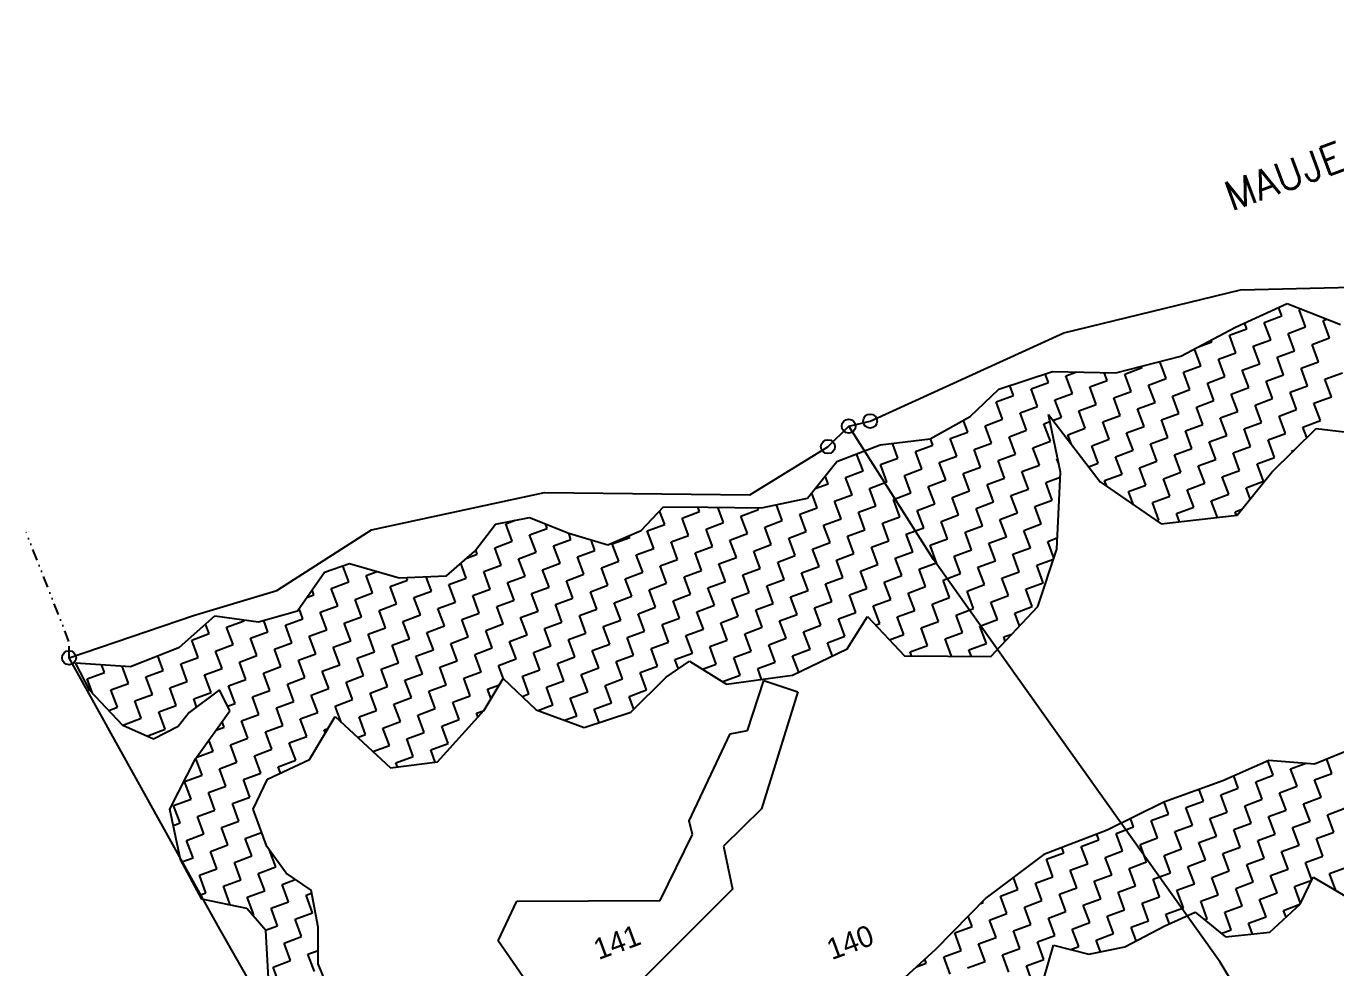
# Model space of a CAD drawing. Header units: metres. Extents: x 296202 to 299888, y 1973503 to 1977626.
# Drawn here: x 296202 to 296772, y 1977152 to 1977561 of the extents above; entities that cross this region are included whole.
import ezdxf

# ---------------------------------------------------------------- set-up
doc = ezdxf.new("R2010")
doc.units = ezdxf.units.M
doc.linetypes.add('DIVIDE', pattern=[1.25, 0.5, -0.25, 0, -0.25, 0, -0.25])
for name, color, linetype in [('POLY_HATCH', 12, 'Continuous'), ('POLY_PARCEL', 6, 'Continuous'), ('POLY_WATER', 4, 'Continuous'), ('TEXT_MAPOUT', 7, 'Continuous'), ('TEXT_PARCEL', 7, 'Continuous'), ('V_BOUND_LINE', 7, 'Continuous'), ('V_DIVIDE_LINE', 7, 'DIVIDE')]:
    doc.layers.add(name, color=color, linetype=linetype)
doc.styles.get("Standard").update_dxf_attribs({"font": 'simplex.shx'})
doc.styles.add('TEXT_MAP', font='')
doc.styles.get('TEXT_MAP').set_extended_font_data('Kruti Dev 050')

msp = doc.modelspace()

# ---------------------------------------------------------------- linework, layer by layer
for centre in [(296568.99, 1977389.51), (296559.65, 1977387.32), (296550.63, 1977378.37), (296220.35, 1977286.53)]:
    msp.add_circle(centre, 3.04)
at = {"layer": 'POLY_HATCH'}
for p, q in [((296728.06, 1977430.41), (296750.47, 1977440.74)), ((296750.47, 1977440.74), (296773.68, 1977431.57)), ((296704.18, 1977417.78), (296728.06, 1977430.41)), ((296675.97, 1977410.54), (296704.18, 1977417.78)), ((296625.02, 1977403.33), (296648.37, 1977411.1)), ((296648.37, 1977411.1), (296675.97, 1977410.54)), ((296612.52, 1977391.43), (296625.02, 1977403.33)), ((296651.78, 1977367.23), (296646.56, 1977392.38)), ((296646.56, 1977392.38), (296669.04, 1977363.14)), ((296595.11, 1977381.78), (296612.52, 1977391.43)), ((296573.32, 1977379.24), (296595.11, 1977381.78)), ((296743.86, 1977367.25), (296763.05, 1977386.29)), ((296763.05, 1977386.29), (296783.79, 1977383.78)), ((296554.44, 1977371.97), (296573.32, 1977379.24)), ((296541.74, 1977355.91), (296554.44, 1977371.97)), ((296650.19, 1977333.74), (296651.78, 1977367.23)), ((296728.65, 1977348.52), (296743.86, 1977367.25)), ((296669.04, 1977363.14), (296695.66, 1977344.75)), ((296521.73, 1977351.7), (296541.74, 1977355.91)), ((296406.01, 1977344.68), (296420.71, 1977347.5)), ((296420.71, 1977347.5), (296437.79, 1977340.72)), ((296469.39, 1977341.94), (296479, 1977352.19)), ((296479, 1977352.19), (296498.29, 1977352.05)), ((296498.29, 1977352.05), (296521.73, 1977351.7)), ((296695.66, 1977344.75), (296728.65, 1977348.52)), ((296396.97, 1977332.89), (296406.01, 1977344.68)), ((296454.81, 1977335.67), (296469.39, 1977341.94)), ((296437.79, 1977340.72), (296454.81, 1977335.67)), ((296384.61, 1977322.2), (296396.97, 1977332.89)), ((296641.92, 1977308.84), (296650.19, 1977333.74)), ((296331.55, 1977323.82), (296342.41, 1977327.55)), ((296342.41, 1977327.55), (296363.97, 1977321.26)), ((296319.74, 1977306.93), (296331.55, 1977323.82)), ((296363.97, 1977321.26), (296384.61, 1977322.2)), ((296302.86, 1977302.13), (296319.74, 1977306.93)), ((296621.45, 1977287), (296641.92, 1977308.84)), ((296268.46, 1977291.15), (296283.84, 1977304.7)), ((296283.84, 1977304.7), (296302.86, 1977302.13)), ((296559, 1977290.38), (296567.8, 1977304.41)), ((296567.8, 1977304.41), (296584, 1977287.4)), ((296247.12, 1977282.67), (296268.46, 1977291.15)), ((296535.25, 1977278.96), (296559, 1977290.38)), ((296223.21, 1977284.29), (296247.12, 1977282.67)), ((296229.39, 1977272.32), (296223.21, 1977284.29)), ((296480.2, 1977278.1), (296490.44, 1977285.09)), ((296490.44, 1977285.09), (296506.41, 1977274.99)), ((296584, 1977287.4), (296621.45, 1977287)), ((296506.41, 1977274.99), (296535.25, 1977278.96)), ((296401.04, 1977263.64), (296409.32, 1977277.48)), ((296409.32, 1977277.48), (296423.69, 1977263.87)), ((296464.88, 1977262.81), (296480.2, 1977278.1)), ((296243.81, 1977256.98), (296229.39, 1977272.32)), ((296285.84, 1977272.54), (296272.59, 1977262.68)), ((296290.37, 1977263.44), (296285.84, 1977272.54)), ((296272.59, 1977262.68), (296267.86, 1977256.56)), ((296275.41, 1977242.47), (296290.37, 1977263.44)), ((296380.76, 1977241.28), (296401.04, 1977263.64)), ((296423.69, 1977263.87), (296444.6, 1977256.18)), ((296444.6, 1977256.18), (296464.88, 1977262.81)), ((296257.06, 1977251.11), (296243.81, 1977256.98)), ((296267.86, 1977256.56), (296257.06, 1977251.11)), ((296325.05, 1977242.21), (296336.2, 1977260.9)), ((296336.2, 1977260.9), (296360.18, 1977238.62)), ((296784.11, 1977249.08), (296762.35, 1977240.15)), ((296264.27, 1977220.59), (296275.41, 1977242.47)), ((296306.65, 1977233.65), (296325.05, 1977242.21)), ((296360.18, 1977238.62), (296380.76, 1977241.28)), ((296742.5, 1977241.83), (296722.47, 1977232.96)), ((296762.35, 1977240.15), (296742.5, 1977241.83)), ((296300.42, 1977220.57), (296306.65, 1977233.65)), ((296722.47, 1977232.96), (296696.74, 1977223.73)), ((296696.74, 1977223.73), (296672.16, 1977211.42)), ((296268.88, 1977198.71), (296264.27, 1977220.59)), ((296306.39, 1977204.44), (296300.42, 1977220.57)), ((296672.16, 1977211.42), (296644.57, 1977200.92)), ((296314.81, 1977192.71), (296306.39, 1977204.44)), ((296278.17, 1977181.47), (296268.88, 1977198.71)), ((296644.57, 1977200.92), (296619.51, 1977182.03)), ((296325.68, 1977185.37), (296314.81, 1977192.71)), ((296756.12, 1977179.32), (296761.79, 1977191.03)), ((296761.79, 1977191.03), (296776.58, 1977182.28)), ((296297.76, 1977177.37), (296278.17, 1977181.47)), ((296328.71, 1977169.32), (296325.68, 1977185.37)), ((296619.51, 1977182.03), (296597.5, 1977159.62)), ((296305.93, 1977167.87), (296297.76, 1977177.37)), ((296697.28, 1977169.84), (296710.44, 1977175.87)), ((296710.44, 1977175.87), (296723.7, 1977165.01)), ((296742.93, 1977167.13), (296756.12, 1977179.32)), ((296307.22, 1977147.09), (296305.93, 1977167.87)), ((296328.8, 1977153.33), (296328.71, 1977169.32)), ((296679.87, 1977160.71), (296697.28, 1977169.84)), ((296723.7, 1977165.01), (296742.93, 1977167.13)), ((296597.5, 1977159.62), (296572.22, 1977136.58)), ((296644.79, 1977147.34), (296648.79, 1977161.51)), ((296648.79, 1977161.51), (296664.1, 1977157.56)), ((296664.1, 1977157.56), (296679.87, 1977160.71)), ((296334.34, 1977139.95), (296328.8, 1977153.33))]:
    msp.add_line(p, q, dxfattribs=at)
at = {"layer": 'POLY_HATCH', "linetype": 'Continuous'}
for p, q in [((296748.1, 1977435.27), (296746.71, 1977439.01)), ((296755.69, 1977438.08), (296756.48, 1977438.37)), ((296758.5, 1977430.48), (296755.69, 1977438.08)), ((296740.5, 1977432.46), (296748.1, 1977435.27)), ((296743.31, 1977424.86), (296740.5, 1977432.46)), ((296766.09, 1977433.29), (296767.76, 1977433.91)), ((296768.9, 1977425.7), (296766.09, 1977433.29)), ((296725.32, 1977426.83), (296732.91, 1977429.64)), ((296728.13, 1977419.24), (296725.32, 1977426.83)), ((296732.91, 1977429.64), (296731.96, 1977432.21)), ((296750.91, 1977427.67), (296758.5, 1977430.48)), ((296753.72, 1977420.08), (296750.91, 1977427.67)), ((296712.95, 1977413.62), (296710.22, 1977420.98)), ((296711.91, 1977421.87), (296717.73, 1977424.02)), ((296717.73, 1977424.02), (296717.44, 1977424.8)), ((296735.72, 1977422.05), (296743.31, 1977424.86)), ((296738.53, 1977414.46), (296735.72, 1977422.05)), ((296761.31, 1977422.89), (296768.9, 1977425.7)), ((296764.12, 1977415.3), (296761.31, 1977422.89)), ((296697.76, 1977408), (296695.01, 1977415.43)), ((296720.54, 1977416.43), (296728.13, 1977419.24)), ((296723.35, 1977408.84), (296720.54, 1977416.43)), ((296746.12, 1977417.27), (296753.72, 1977420.08)), ((296748.93, 1977409.68), (296746.12, 1977417.27)), ((296756.53, 1977412.49), (296764.12, 1977415.3)), ((296646.59, 1977406.32), (296645.21, 1977410.05)), ((296654.18, 1977409.13), (296658.92, 1977410.89)), ((296672.18, 1977407.16), (296670.89, 1977410.65)), ((296679.77, 1977409.97), (296687.36, 1977412.78)), ((296682.58, 1977402.38), (296679.77, 1977409.97)), ((296687.36, 1977412.78), (296687.13, 1977413.41)), ((296705.35, 1977410.81), (296712.95, 1977413.62)), ((296708.16, 1977403.22), (296705.35, 1977410.81)), ((296730.94, 1977411.65), (296738.53, 1977414.46)), ((296733.75, 1977404.06), (296730.94, 1977411.65)), ((296741.34, 1977406.87), (296748.93, 1977409.68)), ((296759.34, 1977404.9), (296756.53, 1977412.49)), ((296766.93, 1977407.71), (296774.52, 1977410.52)), ((296631.41, 1977400.7), (296629.84, 1977404.94)), ((296639, 1977403.51), (296646.59, 1977406.32)), ((296656.99, 1977401.54), (296654.18, 1977409.13)), ((296664.58, 1977404.35), (296672.18, 1977407.16)), ((296667.39, 1977396.76), (296664.58, 1977404.35)), ((296690.17, 1977405.19), (296697.76, 1977408)), ((296692.98, 1977397.6), (296690.17, 1977405.19)), ((296715.76, 1977406.03), (296723.35, 1977408.84)), ((296718.57, 1977398.44), (296715.76, 1977406.03)), ((296726.16, 1977401.25), (296733.75, 1977404.06)), ((296744.15, 1977399.28), (296741.34, 1977406.87)), ((296751.74, 1977402.09), (296759.34, 1977404.9)), ((296769.74, 1977400.12), (296766.93, 1977407.71)), ((296623.82, 1977397.89), (296631.41, 1977400.7)), ((296641.81, 1977395.92), (296639, 1977403.51)), ((296649.4, 1977398.73), (296656.99, 1977401.54)), ((296652.21, 1977391.14), (296649.4, 1977398.73)), ((296674.99, 1977399.57), (296682.58, 1977402.38)), ((296677.8, 1977391.98), (296674.99, 1977399.57)), ((296700.57, 1977400.41), (296708.16, 1977403.22)), ((296703.38, 1977392.82), (296700.57, 1977400.41)), ((296710.97, 1977395.63), (296718.57, 1977398.44)), ((296728.97, 1977393.66), (296726.16, 1977401.25)), ((296736.56, 1977396.47), (296744.15, 1977399.28)), ((296754.55, 1977394.5), (296751.74, 1977402.09)), ((296762.15, 1977397.31), (296769.74, 1977400.12)), ((296626.63, 1977390.3), (296623.82, 1977397.89)), ((296634.22, 1977393.11), (296641.81, 1977395.92)), ((296637.03, 1977385.52), (296634.22, 1977393.11)), ((296659.8, 1977393.95), (296667.39, 1977396.76)), ((296662.61, 1977386.36), (296659.8, 1977393.95)), ((296685.39, 1977394.79), (296692.98, 1977397.6)), ((296688.2, 1977387.2), (296685.39, 1977394.79)), ((296695.79, 1977390.01), (296703.38, 1977392.82)), ((296713.79, 1977388.04), (296710.97, 1977395.63)), ((296721.38, 1977390.85), (296728.97, 1977393.66)), ((296739.37, 1977388.88), (296736.56, 1977396.47)), ((296746.96, 1977391.69), (296754.55, 1977394.5)), ((296764.96, 1977389.71), (296762.15, 1977397.31)), ((296611.44, 1977384.68), (296609.55, 1977389.78)), ((296619.03, 1977387.49), (296626.63, 1977390.3)), ((296621.84, 1977379.9), (296619.03, 1977387.49)), ((296644.62, 1977388.33), (296647.2, 1977389.28)), ((296647.43, 1977380.74), (296644.62, 1977388.33)), ((296648.55, 1977389.78), (296652.21, 1977391.14)), ((296670.21, 1977389.17), (296677.8, 1977391.98)), ((296673.02, 1977381.58), (296670.21, 1977389.17)), ((296680.61, 1977384.39), (296688.2, 1977387.2)), ((296698.6, 1977382.42), (296695.79, 1977390.01)), ((296706.19, 1977385.23), (296713.79, 1977388.04)), ((296724.19, 1977383.25), (296721.38, 1977390.85)), ((296731.78, 1977386.07), (296739.37, 1977388.88)), ((296749.77, 1977384.09), (296746.96, 1977391.69)), ((296757.36, 1977386.9), (296764.96, 1977389.71)), ((296759.06, 1977382.33), (296757.36, 1977386.9)), ((296596.26, 1977379.06), (296595.23, 1977381.84)), ((296603.85, 1977381.87), (296611.44, 1977384.68)), ((296606.66, 1977374.28), (296603.85, 1977381.87)), ((296629.44, 1977382.71), (296637.03, 1977385.52)), ((296632.25, 1977375.12), (296629.44, 1977382.71)), ((296655.02, 1977383.55), (296662.61, 1977386.36)), ((296656.58, 1977379.34), (296655.02, 1977383.55)), ((296665.42, 1977378.77), (296673.02, 1977381.58)), ((296683.42, 1977376.8), (296680.61, 1977384.39)), ((296691.01, 1977379.61), (296698.6, 1977382.42)), ((296709, 1977377.63), (296706.19, 1977385.23)), ((296716.6, 1977380.44), (296724.19, 1977383.25)), ((296734.59, 1977378.47), (296731.78, 1977386.07)), ((296742.18, 1977381.28), (296749.77, 1977384.09)), ((296744.99, 1977373.69), (296742.18, 1977381.28)), ((296565.89, 1977367.82), (296563.12, 1977375.31)), ((296570.52, 1977378.17), (296570.67, 1977378.22)), ((296570.67, 1977378.22), (296570.67, 1977378.22)), ((296581.07, 1977373.44), (296578.69, 1977379.87)), ((296588.67, 1977376.25), (296596.26, 1977379.06)), ((296591.48, 1977368.66), (296588.67, 1977376.25)), ((296614.25, 1977377.09), (296621.84, 1977379.9)), ((296617.06, 1977369.5), (296614.25, 1977377.09)), ((296639.84, 1977377.93), (296647.43, 1977380.74)), ((296642.65, 1977370.34), (296639.84, 1977377.93)), ((296668.23, 1977371.17), (296665.42, 1977378.77)), ((296675.83, 1977373.99), (296683.42, 1977376.8)), ((296693.82, 1977372.01), (296691.01, 1977379.61)), ((296701.41, 1977374.82), (296709, 1977377.63)), ((296719.41, 1977372.85), (296716.6, 1977380.44)), ((296727, 1977375.66), (296734.59, 1977378.47)), ((296729.81, 1977368.07), (296727, 1977375.66)), ((296752.58, 1977376.5), (296753.54, 1977376.86)), ((296752.75, 1977376.06), (296752.58, 1977376.5)), ((296573.48, 1977370.63), (296581.07, 1977373.44)), ((296576.29, 1977363.04), (296573.48, 1977370.63)), ((296599.07, 1977371.47), (296606.66, 1977374.28)), ((296601.88, 1977363.88), (296599.07, 1977371.47)), ((296624.65, 1977372.31), (296632.25, 1977375.12)), ((296627.46, 1977364.72), (296624.65, 1977372.31)), ((296635.06, 1977367.53), (296642.65, 1977370.34)), ((296650.24, 1977373.15), (296650.53, 1977373.25)), ((296650.96, 1977371.21), (296650.24, 1977373.15)), ((296664.05, 1977369.63), (296668.23, 1977371.17)), ((296678.64, 1977366.39), (296675.83, 1977373.99)), ((296686.23, 1977369.2), (296693.82, 1977372.01)), ((296704.22, 1977367.23), (296701.41, 1977374.82)), ((296711.81, 1977370.04), (296719.41, 1977372.85)), ((296714.62, 1977362.45), (296711.81, 1977370.04)), ((296737.4, 1977370.88), (296744.99, 1977373.69)), ((296740.21, 1977363.29), (296737.4, 1977370.88)), ((296550.71, 1977362.2), (296549.43, 1977365.63)), ((296558.3, 1977365.01), (296565.89, 1977367.82)), ((296561.11, 1977357.42), (296558.3, 1977365.01)), ((296583.88, 1977365.85), (296591.48, 1977368.66)), ((296586.69, 1977358.26), (296583.88, 1977365.85)), ((296594.29, 1977361.07), (296601.88, 1977363.88)), ((296609.47, 1977366.69), (296617.06, 1977369.5)), ((296612.28, 1977359.1), (296609.47, 1977366.69)), ((296619.87, 1977361.91), (296627.46, 1977364.72)), ((296637.87, 1977359.93), (296635.06, 1977367.53)), ((296645.46, 1977362.74), (296651.68, 1977365.05)), ((296671.04, 1977363.58), (296678.64, 1977366.39)), ((296689.04, 1977361.61), (296686.23, 1977369.2)), ((296696.63, 1977364.42), (296704.22, 1977367.23)), ((296699.44, 1977356.83), (296696.63, 1977364.42)), ((296722.22, 1977365.26), (296729.81, 1977368.07)), ((296725.03, 1977357.67), (296722.22, 1977365.26)), ((296545.93, 1977351.8), (296543.55, 1977358.2)), ((296545.06, 1977360.11), (296550.71, 1977362.2)), ((296568.7, 1977360.23), (296576.29, 1977363.04)), ((296571.51, 1977352.64), (296568.7, 1977360.23)), ((296579.1, 1977355.45), (296586.69, 1977358.26)), ((296597.1, 1977353.47), (296594.29, 1977361.07)), ((296604.69, 1977356.28), (296612.28, 1977359.1)), ((296622.68, 1977354.31), (296619.87, 1977361.91)), ((296630.27, 1977357.12), (296637.87, 1977359.93)), ((296648.27, 1977355.15), (296645.46, 1977362.74)), ((296671.96, 1977361.12), (296671.04, 1977363.58)), ((296681.45, 1977358.8), (296689.04, 1977361.61)), ((296683.55, 1977353.11), (296681.45, 1977358.8)), ((296707.03, 1977359.64), (296714.62, 1977362.45)), ((296709.84, 1977352.05), (296707.03, 1977359.64)), ((296732.62, 1977360.48), (296740.21, 1977363.29)), ((296734.42, 1977355.62), (296732.62, 1977360.48)), ((296530.74, 1977346.18), (296528.19, 1977353.06)), ((296553.52, 1977354.61), (296561.11, 1977357.42)), ((296556.33, 1977347.02), (296553.52, 1977354.61)), ((296563.92, 1977349.83), (296571.51, 1977352.64)), ((296581.91, 1977347.85), (296579.1, 1977355.45)), ((296589.5, 1977350.66), (296597.1, 1977353.47)), ((296607.5, 1977348.69), (296604.69, 1977356.28)), ((296615.09, 1977351.5), (296622.68, 1977354.31)), ((296633.08, 1977349.53), (296630.27, 1977357.12)), ((296640.68, 1977352.34), (296648.27, 1977355.15)), ((296691.85, 1977354.02), (296699.44, 1977356.83)), ((296694.66, 1977346.43), (296691.85, 1977354.02)), ((296717.43, 1977354.86), (296725.03, 1977357.67)), ((296720.14, 1977347.54), (296717.43, 1977354.86)), ((296479.57, 1977344.5), (296477.37, 1977350.45)), ((296487.16, 1977347.31), (296494.75, 1977350.12)), ((296489.97, 1977339.72), (296487.16, 1977347.31)), ((296494.75, 1977350.12), (296494.03, 1977352.08)), ((296505.16, 1977345.34), (296502.69, 1977351.99)), ((296512.75, 1977348.15), (296520.34, 1977350.96)), ((296515.56, 1977340.56), (296512.75, 1977348.15)), ((296520.34, 1977350.96), (296520.05, 1977351.73)), ((296538.33, 1977348.99), (296545.93, 1977351.8)), ((296541.14, 1977341.39), (296538.33, 1977348.99)), ((296548.74, 1977344.2), (296556.33, 1977347.02)), ((296566.73, 1977342.23), (296563.92, 1977349.83)), ((296574.32, 1977345.04), (296581.91, 1977347.85)), ((296592.32, 1977343.07), (296589.5, 1977350.66)), ((296599.91, 1977345.88), (296607.5, 1977348.69)), ((296617.9, 1977343.91), (296615.09, 1977351.5)), ((296625.49, 1977346.72), (296633.08, 1977349.53)), ((296643.49, 1977344.75), (296640.68, 1977352.34)), ((296702.25, 1977349.24), (296709.84, 1977352.05)), ((296703.58, 1977345.65), (296702.25, 1977349.24)), ((296727.84, 1977350.08), (296730.81, 1977351.18)), ((296728.42, 1977348.49), (296727.84, 1977350.08)), ((296410.4, 1977344.79), (296414.52, 1977346.32)), ((296413.21, 1977337.2), (296410.4, 1977344.79)), ((296420.81, 1977340.01), (296428.4, 1977342.82)), ((296428.4, 1977342.82), (296427.69, 1977344.73)), ((296471.98, 1977341.69), (296479.57, 1977344.5)), ((296474.79, 1977334.1), (296471.98, 1977341.69)), ((296497.56, 1977342.53), (296505.16, 1977345.34)), ((296500.37, 1977334.94), (296497.56, 1977342.53)), ((296523.15, 1977343.37), (296530.74, 1977346.18)), ((296525.96, 1977335.77), (296523.15, 1977343.37)), ((296533.55, 1977338.58), (296541.14, 1977341.39)), ((296551.55, 1977336.61), (296548.74, 1977344.2)), ((296559.14, 1977339.42), (296566.73, 1977342.23)), ((296577.13, 1977337.45), (296574.32, 1977345.04)), ((296584.72, 1977340.26), (296592.32, 1977343.07)), ((296602.72, 1977338.29), (296599.91, 1977345.88)), ((296610.31, 1977341.1), (296617.9, 1977343.91)), ((296613.12, 1977333.51), (296610.31, 1977341.1)), ((296628.3, 1977339.13), (296625.49, 1977346.72)), ((296635.9, 1977341.94), (296643.49, 1977344.75)), ((296638.71, 1977334.35), (296635.9, 1977341.94)), ((296693.73, 1977346.08), (296694.66, 1977346.43)), ((296405.62, 1977334.39), (296413.21, 1977337.2)), ((296423.62, 1977332.42), (296420.81, 1977340.01)), ((296431.21, 1977335.23), (296438.8, 1977338.04)), ((296438.8, 1977338.04), (296437.81, 1977340.71)), ((296449.2, 1977333.26), (296447.51, 1977337.84)), ((296456.79, 1977336.07), (296464.39, 1977338.88)), ((296459.6, 1977328.48), (296456.79, 1977336.07)), ((296464.39, 1977338.88), (296464.1, 1977339.66)), ((296482.38, 1977336.91), (296489.97, 1977339.72)), ((296485.19, 1977329.31), (296482.38, 1977336.91)), ((296507.97, 1977337.75), (296515.56, 1977340.56)), ((296510.78, 1977330.15), (296507.97, 1977337.75)), ((296518.37, 1977332.96), (296525.96, 1977335.77)), ((296536.36, 1977330.99), (296533.55, 1977338.58)), ((296543.95, 1977333.8), (296551.55, 1977336.61)), ((296561.95, 1977331.83), (296559.14, 1977339.42)), ((296569.54, 1977334.64), (296577.13, 1977337.45)), ((296587.53, 1977332.67), (296584.72, 1977340.26)), ((296595.13, 1977335.48), (296602.72, 1977338.29)), ((296597.94, 1977327.89), (296595.13, 1977335.48)), ((296620.71, 1977336.32), (296628.3, 1977339.13)), ((296623.52, 1977328.73), (296620.71, 1977336.32)), ((296646.3, 1977337.16), (296650.43, 1977338.69)), ((296648.95, 1977330), (296646.3, 1977337.16)), ((296393.52, 1977329.91), (296398.03, 1977331.58)), ((296398.03, 1977331.58), (296397.36, 1977333.4)), ((296408.43, 1977326.8), (296405.62, 1977334.39)), ((296416.02, 1977329.61), (296423.62, 1977332.42)), ((296434.02, 1977327.64), (296431.21, 1977335.23)), ((296441.61, 1977330.45), (296449.2, 1977333.26)), ((296444.42, 1977322.86), (296441.61, 1977330.45)), ((296467.2, 1977331.29), (296474.79, 1977334.1)), ((296470.01, 1977323.69), (296467.2, 1977331.29)), ((296492.78, 1977332.12), (296500.37, 1977334.94)), ((296495.59, 1977324.53), (296492.78, 1977332.12)), ((296503.18, 1977327.34), (296510.78, 1977330.15)), ((296521.18, 1977325.37), (296518.37, 1977332.96)), ((296528.77, 1977328.18), (296536.36, 1977330.99)), ((296546.76, 1977326.21), (296543.95, 1977333.8)), ((296554.36, 1977329.02), (296561.95, 1977331.83)), ((296572.35, 1977327.05), (296569.54, 1977334.64)), ((296579.94, 1977329.86), (296587.53, 1977332.67)), ((296582.75, 1977322.27), (296579.94, 1977329.86)), ((296605.53, 1977330.7), (296613.12, 1977333.51)), ((296608.34, 1977323.11), (296605.53, 1977330.7)), ((296631.11, 1977331.54), (296638.71, 1977334.35)), ((296633.92, 1977323.95), (296631.11, 1977331.54)), ((296342.08, 1977319.5), (296339.47, 1977326.54)), ((296349.67, 1977322.31), (296354.39, 1977324.06)), ((296393.25, 1977321.18), (296390.87, 1977327.61)), ((296400.84, 1977323.99), (296408.43, 1977326.8)), ((296403.65, 1977316.4), (296400.84, 1977323.99)), ((296418.83, 1977322.02), (296416.02, 1977329.61)), ((296426.43, 1977324.83), (296434.02, 1977327.64)), ((296429.24, 1977317.23), (296426.43, 1977324.83)), ((296452.01, 1977325.67), (296459.6, 1977328.48)), ((296454.82, 1977318.07), (296452.01, 1977325.67)), ((296477.6, 1977326.5), (296485.19, 1977329.31)), ((296480.41, 1977318.91), (296477.6, 1977326.5)), ((296488, 1977321.72), (296495.59, 1977324.53)), ((296505.99, 1977319.75), (296503.18, 1977327.34)), ((296513.59, 1977322.56), (296521.18, 1977325.37)), ((296531.58, 1977320.59), (296528.77, 1977328.18)), ((296539.17, 1977323.4), (296546.76, 1977326.21)), ((296557.17, 1977321.43), (296554.36, 1977329.02)), ((296564.76, 1977324.24), (296572.35, 1977327.05)), ((296567.57, 1977316.65), (296564.76, 1977324.24)), ((296590.34, 1977325.08), (296597.94, 1977327.89)), ((296593.15, 1977317.49), (296590.34, 1977325.08)), ((296615.93, 1977325.92), (296623.52, 1977328.73)), ((296618.74, 1977318.33), (296615.93, 1977325.92)), ((296626.33, 1977321.14), (296633.92, 1977323.95)), ((296641.52, 1977326.76), (296648.76, 1977329.44)), ((296644.33, 1977319.16), (296641.52, 1977326.76)), ((296334.49, 1977316.69), (296342.08, 1977319.5)), ((296352.48, 1977314.72), (296349.67, 1977322.31)), ((296360.07, 1977317.53), (296367.66, 1977320.34)), ((296367.66, 1977320.34), (296367.27, 1977321.41)), ((296378.07, 1977315.56), (296375.75, 1977321.8)), ((296385.66, 1977318.37), (296393.25, 1977321.18)), ((296388.47, 1977310.78), (296385.66, 1977318.37)), ((296411.24, 1977319.21), (296418.83, 1977322.02)), ((296414.05, 1977311.61), (296411.24, 1977319.21)), ((296436.83, 1977320.05), (296444.42, 1977322.86)), ((296439.64, 1977312.45), (296436.83, 1977320.05)), ((296462.41, 1977320.88), (296470.01, 1977323.69)), ((296465.22, 1977313.29), (296462.41, 1977320.88)), ((296472.82, 1977316.1), (296480.41, 1977318.91)), ((296490.81, 1977314.13), (296488, 1977321.72)), ((296498.4, 1977316.94), (296505.99, 1977319.75)), ((296516.4, 1977314.97), (296513.59, 1977322.56)), ((296523.99, 1977317.78), (296531.58, 1977320.59)), ((296541.98, 1977315.81), (296539.17, 1977323.4)), ((296549.57, 1977318.62), (296557.17, 1977321.43)), ((296552.38, 1977311.03), (296549.57, 1977318.62)), ((296575.16, 1977319.46), (296582.75, 1977322.27)), ((296577.97, 1977311.87), (296575.16, 1977319.46)), ((296600.75, 1977320.3), (296608.34, 1977323.11)), ((296603.56, 1977312.7), (296600.75, 1977320.3)), ((296611.15, 1977315.52), (296618.74, 1977318.33)), ((296629.14, 1977313.54), (296626.33, 1977321.14)), ((296636.73, 1977316.35), (296644.33, 1977319.16)), ((296323.8, 1977312.74), (296326.89, 1977313.88)), ((296326.89, 1977313.88), (296326.1, 1977316.02)), ((296337.3, 1977309.1), (296334.49, 1977316.69)), ((296344.89, 1977311.91), (296352.48, 1977314.72)), ((296362.88, 1977309.94), (296360.07, 1977317.53)), ((296370.47, 1977312.75), (296378.07, 1977315.56)), ((296373.28, 1977305.15), (296370.47, 1977312.75)), ((296396.06, 1977313.59), (296403.65, 1977316.4)), ((296398.87, 1977305.99), (296396.06, 1977313.59)), ((296421.64, 1977314.42), (296429.24, 1977317.23)), ((296424.46, 1977306.83), (296421.64, 1977314.42)), ((296447.23, 1977315.26), (296454.82, 1977318.07)), ((296450.04, 1977307.67), (296447.23, 1977315.26)), ((296457.63, 1977310.48), (296465.22, 1977313.29)), ((296475.63, 1977308.51), (296472.82, 1977316.1)), ((296483.22, 1977311.32), (296490.81, 1977314.13)), ((296501.21, 1977309.35), (296498.4, 1977316.94)), ((296508.8, 1977312.16), (296516.4, 1977314.97)), ((296526.8, 1977310.19), (296523.99, 1977317.78)), ((296534.39, 1977313), (296541.98, 1977315.81)), ((296537.2, 1977305.41), (296534.39, 1977313)), ((296559.98, 1977313.84), (296567.57, 1977316.65)), ((296562.79, 1977306.25), (296559.98, 1977313.84)), ((296585.56, 1977314.68), (296593.15, 1977317.49)), ((296588.37, 1977307.08), (296585.56, 1977314.68)), ((296595.96, 1977309.89), (296603.56, 1977312.7)), ((296613.96, 1977307.92), (296611.15, 1977315.52)), ((296621.55, 1977310.73), (296629.14, 1977313.54)), ((296639.54, 1977308.76), (296636.73, 1977316.35)), ((296322.11, 1977303.48), (296320.46, 1977307.95)), ((296329.7, 1977306.29), (296337.3, 1977309.1)), ((296347.7, 1977304.32), (296344.89, 1977311.91)), ((296355.29, 1977307.13), (296362.88, 1977309.94)), ((296358.1, 1977299.53), (296355.29, 1977307.13)), ((296380.88, 1977307.97), (296388.47, 1977310.78)), ((296383.69, 1977300.37), (296380.88, 1977307.97)), ((296406.46, 1977308.8), (296414.05, 1977311.61)), ((296409.27, 1977301.21), (296406.46, 1977308.8)), ((296432.05, 1977309.64), (296439.64, 1977312.45)), ((296434.86, 1977302.05), (296432.05, 1977309.64)), ((296442.45, 1977304.86), (296450.04, 1977307.67)), ((296460.44, 1977302.89), (296457.63, 1977310.48)), ((296468.03, 1977305.7), (296475.63, 1977308.51)), ((296486.03, 1977303.73), (296483.22, 1977311.32)), ((296493.62, 1977306.54), (296501.21, 1977309.35)), ((296511.61, 1977304.57), (296508.8, 1977312.16)), ((296519.21, 1977307.38), (296526.8, 1977310.19)), ((296522.02, 1977299.79), (296519.21, 1977307.38)), ((296544.79, 1977308.22), (296552.38, 1977311.03)), ((296547.6, 1977300.63), (296544.79, 1977308.22)), ((296570.38, 1977309.06), (296577.97, 1977311.87)), ((296573.19, 1977301.46), (296570.38, 1977309.06)), ((296580.78, 1977304.27), (296588.37, 1977307.08)), ((296598.77, 1977302.3), (296595.96, 1977309.89)), ((296606.37, 1977305.11), (296613.96, 1977307.92)), ((296624.36, 1977303.14), (296621.55, 1977310.73)), ((296631.95, 1977305.95), (296639.54, 1977308.76)), ((296281.34, 1977297.02), (296279.81, 1977301.15)), ((296288.93, 1977299.83), (296296.53, 1977302.64)), ((296296.53, 1977302.64), (296296.39, 1977303.01)), ((296306.93, 1977297.86), (296305.11, 1977302.77)), ((296314.52, 1977300.67), (296322.11, 1977303.48)), ((296332.51, 1977298.7), (296329.7, 1977306.29)), ((296340.11, 1977301.51), (296347.7, 1977304.32)), ((296342.92, 1977293.91), (296340.11, 1977301.51)), ((296365.69, 1977302.34), (296373.28, 1977305.15)), ((296368.5, 1977294.75), (296365.69, 1977302.34)), ((296391.28, 1977303.18), (296398.87, 1977305.99)), ((296394.09, 1977295.59), (296391.28, 1977303.18)), ((296401.68, 1977298.4), (296409.27, 1977301.21)), ((296416.86, 1977304.02), (296424.46, 1977306.83)), ((296419.67, 1977296.43), (296416.86, 1977304.02)), ((296427.27, 1977299.24), (296434.86, 1977302.05)), ((296445.26, 1977297.27), (296442.45, 1977304.86)), ((296452.85, 1977300.08), (296460.44, 1977302.89)), ((296470.85, 1977298.11), (296468.03, 1977305.7)), ((296478.44, 1977300.92), (296486.03, 1977303.73)), ((296496.43, 1977298.95), (296493.62, 1977306.54)), ((296504.02, 1977301.76), (296511.61, 1977304.57)), ((296506.83, 1977294.17), (296504.02, 1977301.76)), ((296529.61, 1977302.6), (296537.2, 1977305.41)), ((296532.42, 1977295), (296529.61, 1977302.6)), ((296555.19, 1977303.44), (296562.79, 1977306.25)), ((296558, 1977295.84), (296555.19, 1977303.44)), ((296571.27, 1977300.76), (296573.19, 1977301.46)), ((296583.59, 1977296.68), (296580.78, 1977304.27)), ((296591.18, 1977299.49), (296598.77, 1977302.3)), ((296609.18, 1977297.52), (296606.37, 1977305.11)), ((296616.77, 1977300.33), (296624.36, 1977303.14)), ((296634.01, 1977300.4), (296631.95, 1977305.95)), ((296273.75, 1977294.21), (296281.34, 1977297.02)), ((296291.74, 1977292.24), (296288.93, 1977299.83)), ((296299.34, 1977295.05), (296306.93, 1977297.86)), ((296317.33, 1977293.07), (296314.52, 1977300.67)), ((296324.92, 1977295.89), (296332.51, 1977298.7)), ((296327.73, 1977288.29), (296324.92, 1977295.89)), ((296350.51, 1977296.72), (296358.1, 1977299.53)), ((296353.32, 1977289.13), (296350.51, 1977296.72)), ((296376.09, 1977297.56), (296383.69, 1977300.37)), ((296378.9, 1977289.97), (296376.09, 1977297.56)), ((296386.5, 1977292.78), (296394.09, 1977295.59)), ((296404.49, 1977290.81), (296401.68, 1977298.4)), ((296412.08, 1977293.62), (296419.67, 1977296.43)), ((296430.08, 1977291.65), (296427.27, 1977299.24)), ((296437.67, 1977294.46), (296445.26, 1977297.27)), ((296455.66, 1977292.49), (296452.85, 1977300.08)), ((296463.25, 1977295.3), (296470.85, 1977298.11)), ((296481.25, 1977293.33), (296478.44, 1977300.92)), ((296488.84, 1977296.14), (296496.43, 1977298.95)), ((296491.65, 1977288.55), (296488.84, 1977296.14)), ((296514.43, 1977296.98), (296522.02, 1977299.79)), ((296517.24, 1977289.38), (296514.43, 1977296.98)), ((296540.01, 1977297.81), (296547.6, 1977300.63)), ((296542.82, 1977290.22), (296540.01, 1977297.81)), ((296550.41, 1977293.03), (296558, 1977295.84)), ((296577.36, 1977294.37), (296583.59, 1977296.68)), ((296593.99, 1977291.9), (296591.18, 1977299.49)), ((296601.58, 1977294.71), (296609.18, 1977297.52)), ((296619.58, 1977292.74), (296616.77, 1977300.33)), ((296627.17, 1977295.55), (296630.69, 1977296.85)), ((296627.82, 1977293.79), (296627.17, 1977295.55)), ((296276.56, 1977286.62), (296273.75, 1977294.21)), ((296284.15, 1977289.43), (296291.74, 1977292.24)), ((296302.15, 1977287.45), (296299.34, 1977295.05)), ((296309.74, 1977290.26), (296317.33, 1977293.07)), ((296312.55, 1977282.67), (296309.74, 1977290.26)), ((296335.32, 1977291.1), (296342.92, 1977293.91)), ((296338.13, 1977283.51), (296335.32, 1977291.1)), ((296360.91, 1977291.94), (296368.5, 1977294.75)), ((296363.72, 1977284.35), (296360.91, 1977291.94)), ((296371.31, 1977287.16), (296378.9, 1977289.97)), ((296389.31, 1977285.19), (296386.5, 1977292.78)), ((296396.9, 1977288), (296404.49, 1977290.81)), ((296414.89, 1977286.03), (296412.08, 1977293.62)), ((296422.48, 1977288.84), (296430.08, 1977291.65)), ((296440.48, 1977286.87), (296437.67, 1977294.46)), ((296448.07, 1977289.68), (296455.66, 1977292.49)), ((296466.06, 1977287.71), (296463.25, 1977295.3)), ((296473.66, 1977290.52), (296481.25, 1977293.33)), ((296476.47, 1977282.92), (296473.66, 1977290.52)), ((296499.24, 1977291.36), (296506.83, 1977294.17)), ((296502.05, 1977283.76), (296499.24, 1977291.36)), ((296524.83, 1977292.19), (296532.42, 1977295)), ((296527.64, 1977284.6), (296524.83, 1977292.19)), ((296535.23, 1977287.41), (296542.82, 1977290.22)), ((296552.55, 1977287.27), (296550.41, 1977293.03)), ((296586.4, 1977289.09), (296593.99, 1977291.9)), ((296604.37, 1977287.18), (296601.58, 1977294.71)), ((296611.99, 1977289.93), (296619.58, 1977292.74)), ((296613.04, 1977287.09), (296611.99, 1977289.93)), ((296223.28, 1977284.16), (296223.58, 1977284.27)), ((296261.38, 1977281), (296259.01, 1977287.39)), ((296268.97, 1977283.81), (296276.56, 1977286.62)), ((296286.96, 1977281.83), (296284.15, 1977289.43)), ((296294.55, 1977284.64), (296302.15, 1977287.45)), ((296297.36, 1977277.05), (296294.55, 1977284.64)), ((296320.14, 1977285.48), (296327.73, 1977288.29)), ((296322.95, 1977277.89), (296320.14, 1977285.48)), ((296345.73, 1977286.32), (296353.32, 1977289.13)), ((296348.54, 1977278.73), (296345.73, 1977286.32)), ((296356.13, 1977281.54), (296363.72, 1977284.35)), ((296374.12, 1977279.57), (296371.31, 1977287.16)), ((296381.71, 1977282.38), (296389.31, 1977285.19)), ((296399.71, 1977280.41), (296396.9, 1977288)), ((296407.3, 1977283.22), (296414.89, 1977286.03)), ((296425.29, 1977281.25), (296422.48, 1977288.84)), ((296432.89, 1977284.06), (296440.48, 1977286.87)), ((296435.7, 1977276.47), (296432.89, 1977284.06)), ((296450.88, 1977282.09), (296448.07, 1977289.68)), ((296458.47, 1977284.9), (296466.06, 1977287.71)), ((296461.28, 1977277.3), (296458.47, 1977284.9)), ((296484.06, 1977285.73), (296491.65, 1977288.55)), ((296485.54, 1977281.74), (296484.06, 1977285.73)), ((296509.64, 1977286.57), (296517.24, 1977289.38)), ((296512.45, 1977278.98), (296509.64, 1977286.57)), ((296520.05, 1977281.79), (296527.64, 1977284.6)), ((296537.89, 1977280.23), (296535.23, 1977287.41)), ((296587.04, 1977287.37), (296586.4, 1977289.09)), ((296228.2, 1977277.35), (296235.79, 1977280.16)), ((296235.79, 1977280.16), (296234.54, 1977283.52)), ((296246.19, 1977275.37), (296243.4, 1977282.92)), ((296253.78, 1977278.18), (296261.38, 1977281)), ((296271.78, 1977276.21), (296268.97, 1977283.81)), ((296279.37, 1977279.02), (296286.96, 1977281.83)), ((296282.18, 1977271.43), (296279.37, 1977279.02)), ((296304.96, 1977279.86), (296312.55, 1977282.67)), ((296307.77, 1977272.27), (296304.96, 1977279.86)), ((296330.54, 1977280.7), (296338.13, 1977283.51)), ((296333.35, 1977273.11), (296330.54, 1977280.7)), ((296340.94, 1977275.92), (296348.54, 1977278.73)), ((296358.94, 1977273.95), (296356.13, 1977281.54)), ((296366.53, 1977276.76), (296374.12, 1977279.57)), ((296384.52, 1977274.79), (296381.71, 1977282.38)), ((296392.12, 1977277.6), (296399.71, 1977280.41)), ((296409.48, 1977277.34), (296407.3, 1977283.22)), ((296417.7, 1977278.44), (296425.29, 1977281.25)), ((296420.51, 1977270.84), (296417.7, 1977278.44)), ((296443.29, 1977279.28), (296450.88, 1977282.09)), ((296446.1, 1977271.68), (296443.29, 1977279.28)), ((296468.87, 1977280.11), (296476.47, 1977282.92)), ((296471.68, 1977272.52), (296468.87, 1977280.11)), ((296496.05, 1977281.54), (296502.05, 1977283.76)), ((296504.86, 1977276.17), (296512.45, 1977278.98)), ((296521.78, 1977277.11), (296520.05, 1977281.79)), ((296230.5, 1977271.14), (296228.2, 1977277.35)), ((296238.6, 1977272.56), (296246.19, 1977275.37)), ((296256.6, 1977270.59), (296253.78, 1977278.18)), ((296264.19, 1977273.4), (296271.78, 1977276.21)), ((296267, 1977265.81), (296264.19, 1977273.4)), ((296289.77, 1977274.24), (296297.36, 1977277.05)), ((296292.58, 1977266.65), (296289.77, 1977274.24)), ((296315.36, 1977275.08), (296322.95, 1977277.89)), ((296318.17, 1977267.49), (296315.36, 1977275.08)), ((296325.76, 1977270.3), (296333.35, 1977273.11)), ((296343.75, 1977268.33), (296340.94, 1977275.92)), ((296351.35, 1977271.14), (296358.94, 1977273.95)), ((296369.34, 1977269.17), (296366.53, 1977276.76)), ((296376.93, 1977271.98), (296384.52, 1977274.79)), ((296394.93, 1977270.01), (296392.12, 1977277.6)), ((296402.52, 1977272.82), (296407.67, 1977274.72)), ((296404.05, 1977268.67), (296402.52, 1977272.82)), ((296428.1, 1977273.65), (296435.7, 1977276.47)), ((296430.91, 1977266.06), (296428.1, 1977273.65)), ((296453.69, 1977274.49), (296461.28, 1977277.3)), ((296456.5, 1977266.9), (296453.69, 1977274.49)), ((296504.96, 1977275.91), (296504.86, 1977276.17)), ((296241.41, 1977264.97), (296238.6, 1977272.56)), ((296249, 1977267.78), (296256.6, 1977270.59)), ((296251.81, 1977260.19), (296249, 1977267.78)), ((296274.59, 1977268.62), (296282.18, 1977271.43)), ((296275.88, 1977265.13), (296274.59, 1977268.62)), ((296300.17, 1977269.46), (296307.77, 1977272.27)), ((296302.99, 1977261.87), (296300.17, 1977269.46)), ((296310.58, 1977264.68), (296318.17, 1977267.49)), ((296328.57, 1977262.71), (296325.76, 1977270.3)), ((296336.16, 1977265.52), (296343.75, 1977268.33)), ((296354.16, 1977263.55), (296351.35, 1977271.14)), ((296361.75, 1977266.36), (296369.34, 1977269.17)), ((296379.74, 1977264.39), (296376.93, 1977271.98)), ((296387.33, 1977267.2), (296394.93, 1977270.01)), ((296390.14, 1977259.6), (296387.33, 1977267.2)), ((296417.5, 1977269.73), (296420.51, 1977270.84)), ((296438.51, 1977268.87), (296446.1, 1977271.68)), ((296441.32, 1977261.28), (296438.51, 1977268.87)), ((296464.09, 1977269.71), (296471.68, 1977272.52)), ((296466.17, 1977264.1), (296464.09, 1977269.71)), ((296237.61, 1977263.57), (296241.41, 1977264.97)), ((296259.41, 1977263), (296267, 1977265.81)), ((296262.22, 1977255.41), (296259.41, 1977263)), ((296289.37, 1977265.46), (296292.58, 1977266.65)), ((296295.39, 1977259.06), (296302.99, 1977261.87)), ((296313.39, 1977257.09), (296310.58, 1977264.68)), ((296320.98, 1977259.9), (296328.57, 1977262.71)), ((296338.75, 1977258.52), (296336.16, 1977265.52)), ((296346.57, 1977260.74), (296354.16, 1977263.55)), ((296364.56, 1977258.76), (296361.75, 1977266.36)), ((296372.15, 1977261.58), (296379.74, 1977264.39)), ((296374.96, 1977253.98), (296372.15, 1977261.58)), ((296397.74, 1977262.41), (296401.03, 1977263.63)), ((296398.37, 1977260.7), (296397.74, 1977262.41)), ((296424.34, 1977263.63), (296430.91, 1977266.06)), ((296436.04, 1977259.33), (296441.32, 1977261.28)), ((296448.91, 1977264.09), (296456.5, 1977266.9)), ((296451.06, 1977258.29), (296448.91, 1977264.09)), ((296244.22, 1977257.38), (296251.81, 1977260.19)), ((296244.48, 1977256.68), (296244.22, 1977257.38)), ((296284.32, 1977254.96), (296287.8, 1977256.25)), ((296287.8, 1977256.25), (296286.93, 1977258.61)), ((296298.2, 1977251.47), (296295.39, 1977259.06)), ((296305.8, 1977254.28), (296313.39, 1977257.09)), ((296323.79, 1977252.31), (296320.98, 1977259.9)), ((296331.38, 1977255.12), (296333.13, 1977255.76)), ((296349.38, 1977253.14), (296346.57, 1977260.74)), ((296356.97, 1977255.95), (296364.56, 1977258.76)), ((296359.78, 1977248.36), (296356.97, 1977255.95)), ((296382.55, 1977256.79), (296390.14, 1977259.6)), ((296385.36, 1977249.2), (296382.55, 1977256.79)), ((296254.62, 1977252.6), (296262.22, 1977255.41)), ((296254.81, 1977252.11), (296254.62, 1977252.6)), ((296283.02, 1977245.85), (296281.24, 1977250.65)), ((296290.61, 1977248.66), (296298.2, 1977251.47)), ((296308.61, 1977246.68), (296305.8, 1977254.28)), ((296316.2, 1977249.5), (296323.79, 1977252.31)), ((296331.9, 1977253.7), (296331.38, 1977255.12)), ((296345.92, 1977251.86), (296349.38, 1977253.14)), ((296367.37, 1977251.17), (296374.96, 1977253.98)), ((296370.18, 1977243.58), (296367.37, 1977251.17)), ((296275.95, 1977243.23), (296283.02, 1977245.85)), ((296293.42, 1977241.06), (296290.61, 1977248.66)), ((296301.01, 1977243.87), (296308.61, 1977246.68)), ((296319.01, 1977241.9), (296316.2, 1977249.5)), ((296352.56, 1977245.69), (296359.78, 1977248.36)), ((296377.77, 1977246.39), (296385.36, 1977249.2)), ((296379.71, 1977241.15), (296377.77, 1977246.39)), ((296278.24, 1977235.44), (296275.56, 1977242.68)), ((296285.83, 1977238.25), (296293.42, 1977241.06)), ((296303.82, 1977236.28), (296301.01, 1977243.87)), ((296311.42, 1977239.09), (296319.01, 1977241.9)), ((296312.43, 1977236.34), (296311.42, 1977239.09)), ((296362.59, 1977240.77), (296370.18, 1977243.58)), ((296363.24, 1977239.01), (296362.59, 1977240.77)), ((296744.4, 1977235.36), (296742.08, 1977241.64)), ((296752, 1977238.17), (296758.28, 1977240.5)), ((296769.99, 1977236.2), (296767.71, 1977242.35)), ((296270.65, 1977232.63), (296278.24, 1977235.44)), ((296288.64, 1977230.66), (296285.83, 1977238.25)), ((296296.23, 1977233.47), (296303.82, 1977236.28)), ((296299.04, 1977225.88), (296296.23, 1977233.47)), ((296729.22, 1977229.74), (296727.25, 1977235.07)), ((296736.81, 1977232.55), (296744.4, 1977235.36)), ((296754.81, 1977230.58), (296752, 1977238.17)), ((296762.4, 1977233.39), (296769.99, 1977236.2)), ((296765.21, 1977225.8), (296762.4, 1977233.39)), ((296273.46, 1977225.04), (296270.65, 1977232.63)), ((296281.05, 1977227.85), (296288.64, 1977230.66)), ((296283.86, 1977220.26), (296281.05, 1977227.85)), ((296714.04, 1977224.12), (296712.14, 1977229.25)), ((296721.63, 1977226.93), (296729.22, 1977229.74)), ((296739.62, 1977224.96), (296736.81, 1977232.55)), ((296747.21, 1977227.77), (296754.81, 1977230.58)), ((296750.02, 1977220.18), (296747.21, 1977227.77)), ((296265.86, 1977222.23), (296273.46, 1977225.04)), ((296268.68, 1977214.64), (296265.86, 1977222.23)), ((296291.45, 1977223.07), (296299.04, 1977225.88)), ((296294.26, 1977215.48), (296291.45, 1977223.07)), ((296698.85, 1977218.5), (296696.9, 1977223.78)), ((296706.44, 1977221.31), (296714.04, 1977224.12)), ((296724.44, 1977219.34), (296721.63, 1977226.93)), ((296732.03, 1977222.15), (296739.62, 1977224.96)), ((296734.84, 1977214.56), (296732.03, 1977222.15)), ((296757.62, 1977222.99), (296765.21, 1977225.8)), ((296760.43, 1977215.39), (296757.62, 1977222.99)), ((296276.27, 1977217.45), (296283.86, 1977220.26)), ((296279.08, 1977209.86), (296276.27, 1977217.45)), ((296683.67, 1977212.88), (296682.32, 1977216.51)), ((296691.26, 1977215.69), (296698.85, 1977218.5)), ((296694.07, 1977208.1), (296691.26, 1977215.69)), ((296709.26, 1977213.72), (296706.44, 1977221.31)), ((296716.85, 1977216.53), (296724.44, 1977219.34)), ((296719.66, 1977208.94), (296716.85, 1977216.53)), ((296742.43, 1977217.37), (296750.02, 1977220.18)), ((296745.24, 1977209.77), (296742.43, 1977217.37)), ((296768.02, 1977218.21), (296775.61, 1977221.02)), ((296770.83, 1977210.61), (296768.02, 1977218.21)), ((296265.75, 1977213.56), (296268.68, 1977214.64)), ((296286.67, 1977212.67), (296294.26, 1977215.48)), ((296289.48, 1977205.08), (296286.67, 1977212.67)), ((296297.07, 1977207.89), (296304.14, 1977210.5)), ((296676.08, 1977210.07), (296683.67, 1977212.88)), ((296678.89, 1977202.48), (296676.08, 1977210.07)), ((296701.66, 1977210.91), (296709.26, 1977213.72)), ((296704.47, 1977203.31), (296701.66, 1977210.91)), ((296727.25, 1977211.75), (296734.84, 1977214.56)), ((296730.06, 1977204.15), (296727.25, 1977211.75)), ((296752.84, 1977212.58), (296760.43, 1977215.39)), ((296755.65, 1977204.99), (296752.84, 1977212.58)), ((296763.24, 1977207.8), (296770.83, 1977210.61)), ((296271.49, 1977207.05), (296279.08, 1977209.86)), ((296274.3, 1977199.46), (296271.49, 1977207.05)), ((296281.89, 1977202.27), (296289.48, 1977205.08)), ((296299.88, 1977200.29), (296297.07, 1977207.89)), ((296660.89, 1977204.45), (296668.49, 1977207.26)), ((296663.7, 1977196.86), (296660.89, 1977204.45)), ((296668.49, 1977207.26), (296667.59, 1977209.68)), ((296686.48, 1977205.29), (296694.07, 1977208.1)), ((296689.29, 1977197.69), (296686.48, 1977205.29)), ((296712.07, 1977206.13), (296719.66, 1977208.94)), ((296714.88, 1977198.53), (296712.07, 1977206.13)), ((296737.65, 1977206.96), (296745.24, 1977209.77)), ((296740.46, 1977199.37), (296737.65, 1977206.96)), ((296748.05, 1977202.18), (296755.65, 1977204.99)), ((296766.05, 1977200.21), (296763.24, 1977207.8)), ((296269.44, 1977197.66), (296274.3, 1977199.46)), ((296284.7, 1977194.67), (296281.89, 1977202.27)), ((296292.29, 1977197.48), (296299.88, 1977200.29)), ((296310.28, 1977195.51), (296307.61, 1977202.73)), ((296645.71, 1977198.83), (296653.3, 1977201.64)), ((296648.52, 1977191.24), (296645.71, 1977198.83)), ((296653.3, 1977201.64), (296652.46, 1977203.92)), ((296671.3, 1977199.67), (296678.89, 1977202.48)), ((296674.11, 1977192.07), (296671.3, 1977199.67)), ((296696.88, 1977200.5), (296704.47, 1977203.31)), ((296699.69, 1977192.91), (296696.88, 1977200.5)), ((296722.47, 1977201.34), (296730.06, 1977204.15)), ((296725.28, 1977193.75), (296722.47, 1977201.34)), ((296732.87, 1977196.56), (296740.46, 1977199.37)), ((296750.86, 1977194.59), (296748.05, 1977202.18)), ((296758.46, 1977197.4), (296766.05, 1977200.21)), ((296277.11, 1977191.86), (296284.7, 1977194.67)), ((296295.1, 1977189.89), (296292.29, 1977197.48)), ((296302.69, 1977192.7), (296310.28, 1977195.51)), ((296638.01, 1977195.98), (296638.12, 1977196.02)), ((296638.12, 1977196.02), (296638.11, 1977196.05)), ((296656.11, 1977194.05), (296663.7, 1977196.86)), ((296658.92, 1977186.45), (296656.11, 1977194.05)), ((296681.7, 1977194.88), (296689.29, 1977197.69)), ((296684.51, 1977187.29), (296681.7, 1977194.88)), ((296692.1, 1977190.1), (296699.69, 1977192.91)), ((296707.28, 1977195.72), (296714.88, 1977198.53)), ((296710.09, 1977188.13), (296707.28, 1977195.72)), ((296717.69, 1977190.94), (296725.28, 1977193.75)), ((296735.68, 1977188.97), (296732.87, 1977196.56)), ((296743.27, 1977191.78), (296750.86, 1977194.59)), ((296761.24, 1977189.89), (296758.46, 1977197.4)), ((296768.86, 1977192.62), (296776.45, 1977195.43)), ((296279.92, 1977184.27), (296277.11, 1977191.86)), ((296287.51, 1977187.08), (296295.1, 1977189.89)), ((296305.5, 1977185.11), (296302.69, 1977192.7)), ((296313.09, 1977187.92), (296318.78, 1977190.03)), ((296315.9, 1977180.33), (296313.09, 1977187.92)), ((296633.34, 1977185.61), (296631.36, 1977190.96)), ((296640.93, 1977188.42), (296648.52, 1977191.24)), ((296643.74, 1977180.83), (296640.93, 1977188.42)), ((296666.51, 1977189.26), (296674.11, 1977192.07)), ((296669.32, 1977181.67), (296666.51, 1977189.26)), ((296676.92, 1977184.48), (296684.51, 1977187.29)), ((296694.91, 1977182.51), (296692.1, 1977190.1)), ((296702.5, 1977185.32), (296710.09, 1977188.13)), ((296720.5, 1977183.35), (296717.69, 1977190.94)), ((296728.09, 1977186.16), (296735.68, 1977188.97)), ((296746.08, 1977184.19), (296743.27, 1977191.78)), ((296753.67, 1977187), (296761.19, 1977189.78)), ((296771.59, 1977185.23), (296768.86, 1977192.62)), ((296277.2, 1977183.27), (296279.92, 1977184.27)), ((296290.32, 1977179.49), (296287.51, 1977187.08)), ((296297.91, 1977182.3), (296305.5, 1977185.11)), ((296300.72, 1977174.71), (296297.91, 1977182.3)), ((296323.5, 1977183.14), (296325.94, 1977184.04)), ((296326.31, 1977175.55), (296323.5, 1977183.14)), ((296625.74, 1977182.8), (296633.34, 1977185.61)), ((296628.55, 1977175.21), (296625.74, 1977182.8)), ((296651.33, 1977183.64), (296658.92, 1977186.45)), ((296654.14, 1977176.05), (296651.33, 1977183.64)), ((296661.73, 1977178.86), (296669.32, 1977181.67)), ((296679.73, 1977176.89), (296676.92, 1977184.48)), ((296687.32, 1977179.7), (296694.91, 1977182.51)), ((296705.31, 1977177.73), (296702.5, 1977185.32)), ((296712.9, 1977180.54), (296720.5, 1977183.35)), ((296730.9, 1977178.57), (296728.09, 1977186.16)), ((296738.49, 1977181.38), (296746.08, 1977184.19)), ((296756.35, 1977179.78), (296753.67, 1977187)), ((296289.34, 1977179.13), (296290.32, 1977179.49)), ((296308.31, 1977177.52), (296315.9, 1977180.33)), ((296311.12, 1977169.93), (296308.31, 1977177.52)), ((296617.13, 1977179.62), (296618.15, 1977179.99)), ((296618.15, 1977179.99), (296617.97, 1977180.47)), ((296636.15, 1977178.02), (296643.74, 1977180.83)), ((296638.96, 1977170.43), (296636.15, 1977178.02)), ((296646.55, 1977173.24), (296654.14, 1977176.05)), ((296664.54, 1977171.27), (296661.73, 1977178.86)), ((296672.13, 1977174.08), (296679.73, 1977176.89)), ((296690.13, 1977172.11), (296687.32, 1977179.7)), ((296697.72, 1977174.92), (296705.31, 1977177.73)), ((296715.71, 1977172.95), (296712.9, 1977180.54)), ((296723.31, 1977175.76), (296730.9, 1977178.57)), ((296726.12, 1977168.17), (296723.31, 1977175.76)), ((296741.3, 1977173.79), (296738.49, 1977181.38)), ((296748.89, 1977176.6), (296756.04, 1977179.24)), ((296749.98, 1977173.65), (296748.89, 1977176.6)), ((296300.21, 1977174.52), (296300.72, 1977174.71)), ((296318.71, 1977172.74), (296326.31, 1977175.55)), ((296321.52, 1977165.15), (296318.71, 1977172.74)), ((296613.37, 1977169.59), (296611.71, 1977174.09)), ((296620.96, 1977172.4), (296628.55, 1977175.21)), ((296623.77, 1977164.81), (296620.96, 1977172.4)), ((296631.37, 1977167.62), (296638.96, 1977170.43)), ((296649.36, 1977165.65), (296646.55, 1977173.24)), ((296656.95, 1977168.46), (296664.54, 1977171.27)), ((296674.94, 1977166.49), (296672.13, 1977174.08)), ((296682.54, 1977169.3), (296690.13, 1977172.11)), ((296699.26, 1977170.75), (296697.72, 1977174.92)), ((296714.54, 1977172.51), (296715.71, 1977172.95)), ((296733.71, 1977170.98), (296741.3, 1977173.79)), ((296735.44, 1977166.3), (296733.71, 1977170.98)), ((296305.85, 1977167.97), (296311.12, 1977169.93)), ((296313.93, 1977162.34), (296321.52, 1977165.15)), ((296605.78, 1977166.78), (296613.37, 1977169.59)), ((296608.59, 1977159.19), (296605.78, 1977166.78)), ((296616.18, 1977162), (296623.77, 1977164.81)), ((296634.18, 1977160.03), (296631.37, 1977167.62)), ((296641.77, 1977162.84), (296649.36, 1977165.65)), ((296659.76, 1977160.87), (296656.95, 1977168.46)), ((296667.35, 1977163.68), (296674.94, 1977166.49)), ((296684.77, 1977163.28), (296682.54, 1977169.3)), ((296721.8, 1977166.57), (296726.12, 1977168.17)), ((296316.74, 1977154.74), (296313.93, 1977162.34)), ((296324.33, 1977157.55), (296328.77, 1977159.2)), ((296601, 1977156.38), (296608.59, 1977159.19)), ((296618.99, 1977154.41), (296616.18, 1977162)), ((296626.58, 1977157.22), (296634.18, 1977160.03)), ((296644.58, 1977155.25), (296641.77, 1977162.84)), ((296656.28, 1977159.58), (296659.76, 1977160.87)), ((296669.24, 1977158.59), (296667.35, 1977163.68)), ((296309.15, 1977151.93), (296316.74, 1977154.74)), ((296327.15, 1977149.96), (296324.33, 1977157.55)), ((296589.12, 1977151.98), (296593.41, 1977153.57)), ((296593.41, 1977153.57), (296592.76, 1977155.3)), ((296603.81, 1977148.79), (296601, 1977156.38)), ((296611.4, 1977151.6), (296618.99, 1977154.41)), ((296629.39, 1977149.63), (296626.58, 1977157.22)), ((296636.99, 1977152.44), (296644.58, 1977155.25)), ((296311.96, 1977144.34), (296309.15, 1977151.93)), ((296639.8, 1977144.84), (296636.99, 1977152.44))]:
    msp.add_line(p, q, dxfattribs=at)
at = {"layer": 'POLY_PARCEL'}
for p, q in [((296596.54, 1977329.22), (296559.65, 1977387.32)), ((296649.67, 1977254.64), (296596.54, 1977329.22)), ((296515.65, 1977254.93), (296522.79, 1977276.6)), ((296522.79, 1977276.6), (296537.55, 1977271.72)), ((296537.55, 1977271.72), (296521.64, 1977220.74)), ((296490.26, 1977215.59), (296508.07, 1977253.42)), ((296508.07, 1977253.42), (296515.65, 1977254.93)), ((296721.31, 1977154.03), (296649.67, 1977254.64)), ((296521.64, 1977220.74), (296505.11, 1977204.46)), ((296491.71, 1977209.66), (296490.26, 1977215.59)), ((296477.55, 1977180.95), (296491.71, 1977209.66)), ((296505.11, 1977204.46), (296509.06, 1977185.78)), ((296509.06, 1977185.78), (296459.89, 1977136.72)), ((296407.11, 1977163.38), (296415.17, 1977180.59)), ((296415.17, 1977180.59), (296477.55, 1977180.95)), ((296440.57, 1977114.97), (296407.11, 1977163.38)), ((296728.1, 1977142.69), (296721.31, 1977154.03))]:
    msp.add_line(p, q, dxfattribs=at)
at = {"layer": 'POLY_WATER'}
for p, q in [((296285.95, 1977168.35), (296220.35, 1977286.53)), ((296343.76, 1977067.9), (296285.95, 1977168.35))]:
    msp.add_line(p, q, dxfattribs=at)
at = {"layer": 'V_BOUND_LINE'}
for p, q in [((296730.17, 1977446.64), (296920.6, 1977451.22)), ((296653.35, 1977427.98), (296730.17, 1977446.64)), ((296568.99, 1977389.51), (296653.35, 1977427.98)), ((296550.63, 1977378.37), (296559.65, 1977387.32)), ((296559.65, 1977387.32), (296568.99, 1977389.51)), ((296516.68, 1977357.47), (296550.63, 1977378.37)), ((296352.02, 1977342.24), (296427.2, 1977358.49)), ((296427.2, 1977358.49), (296516.68, 1977357.47)), ((296310.72, 1977315.73), (296352.02, 1977342.24)), ((296274.51, 1977304.86), (296310.72, 1977315.73)), ((296220.35, 1977286.53), (296274.51, 1977304.86))]:
    msp.add_line(p, q, dxfattribs=at)
at = {"layer": 'V_DIVIDE_LINE', "ltscale": 10}
for p, q in [((296220.33, 1977293.55), (296201.7, 1977341.04)), ((296220.35, 1977286.53), (296220.33, 1977293.55))]:
    msp.add_line(p, q, dxfattribs=at)

# ---------------------------------------------------------------- texts
at = {"layer": 'TEXT_MAPOUT'}
msp.add_text('MAUJE PADLYACHI SHIV', height=12.7485, rotation=20.3129, dxfattribs=at).set_placement((296726.25, 1977480.73))
at = {"layer": 'TEXT_PARCEL', "style": 'TEXT_MAP'}
for s, p in [('140', (296552.27, 1977154.88)), ('141', (296450.79, 1977154.93))]:
    msp.add_text(s, height=9.179, rotation=20.3129, dxfattribs=at).set_placement(p)

doc.saveas('drawing.dxf')
